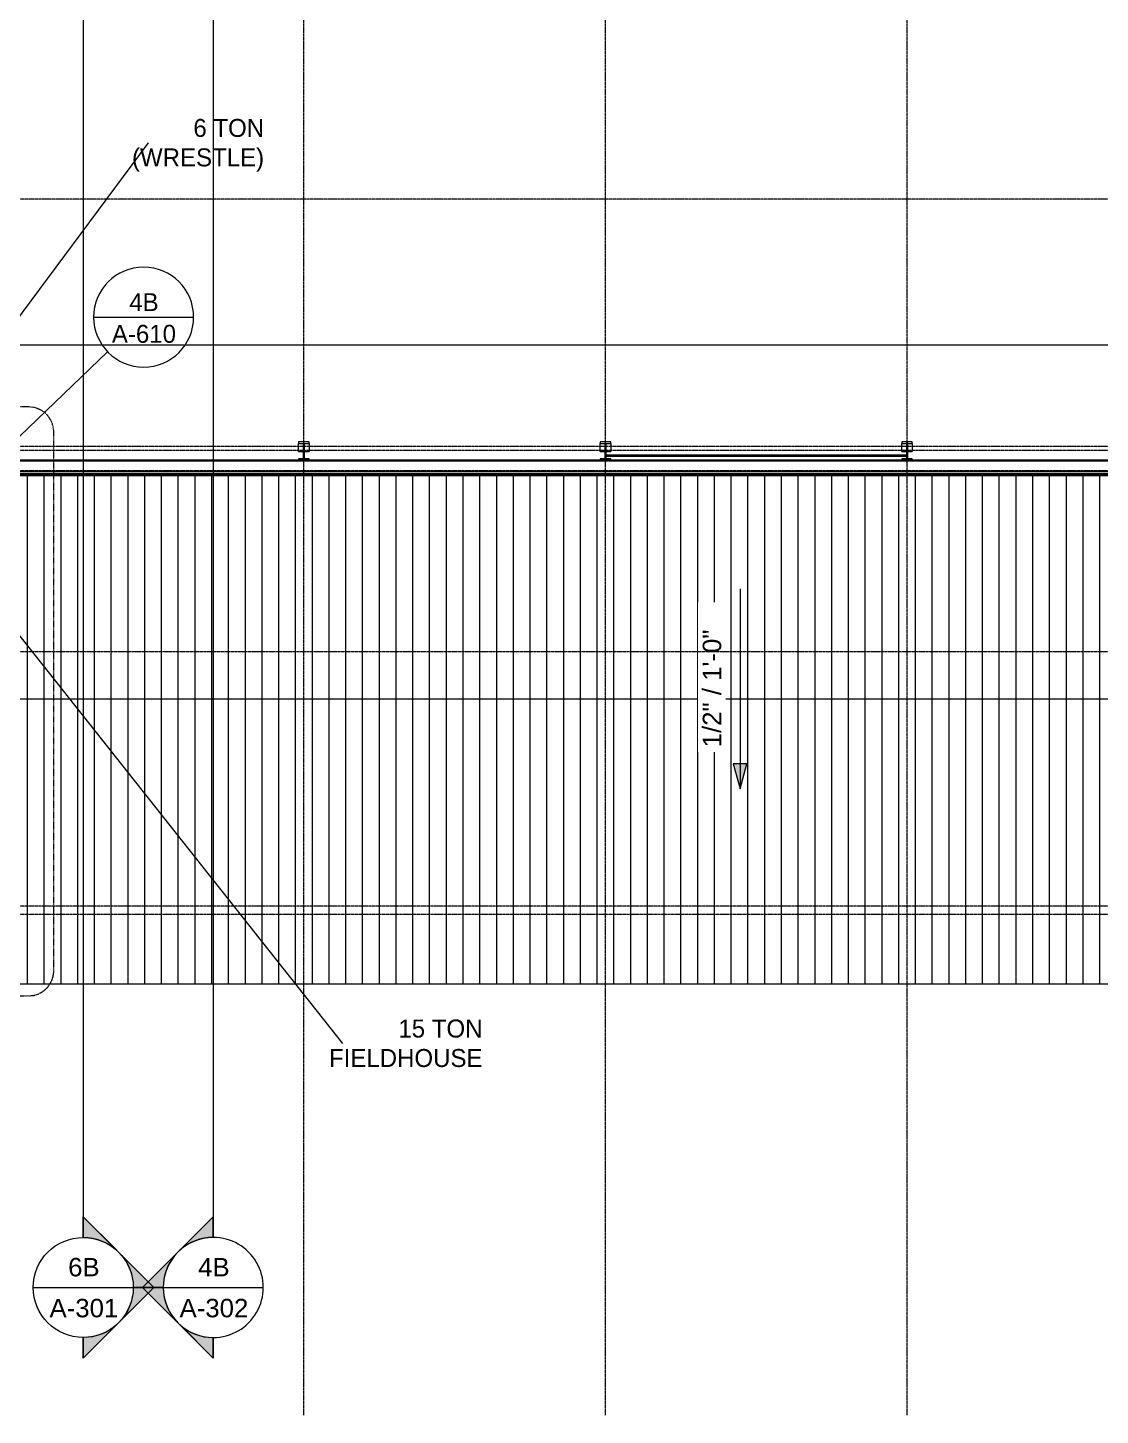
# Model space of a CAD drawing. Header units: inches. Extents: x 21290 to 29202, y -23522 to -20467.
# Drawn here: x 22821 to 23850, y -23276 to -21944 of the extents above; entities that cross this region are included whole.
import ezdxf

# ---------------------------------------------------------------- set-up
doc = ezdxf.new("R2010")
doc.units = ezdxf.units.IN
doc.header["$MEASUREMENT"] = 0
doc.linetypes.add('Dash Dot 3_16_', pattern=[0.3125, 0.1875, -0.0625, 0, -0.0625])
doc.linetypes.add('Grid Line 1_2_', pattern=[0.875, 0.5, -0.125, 0.125, -0.125])
for name, color, linetype, lineweight in [('A-ANNO-SYMB', 150, 'Continuous', 9), ('A-ROOF', 132, 'Continuous', 13), ('A-ROOF-PATT', 132, 'Continuous', 13), ('A-WALL', 113, 'Continuous', 13), ('G-ANNO-DIMS', 111, 'Continuous', 9), ('G-ANNO-SYMB', 111, 'Continuous', 9), ('M-EQPM-IDEN', 50, 'Continuous', 9), ('S-BEAM', 12, 'Continuous', 13), ('S-GRID', 1, 'Continuous', 9)]:
    doc.layers.add(name, color=color, linetype=linetype, lineweight=lineweight)
doc.styles.add('Arial_1', font='arial.ttf', dxfattribs={"height": 17.703593})
doc.styles.add('Century Gothic', font='GOTHIC.TTF', dxfattribs={"height": 17.245342})
pattern_1 = [(225, (23664.89, -22360.053), (19.00703, -19.00703), []), (225, (23664.89, -22388.853), (19.00703, -19.00703), [])]
pattern_2 = [(225, (23375.39, -22360.053), (19.00703, -19.00703), []), (225, (23375.39, -22388.853), (19.00703, -19.00703), [])]
pattern_3 = [(225, (23085.89, -22360.053), (19.00703, -19.00703), []), (225, (23085.89, -22388.853), (19.00703, -19.00703), [])]

# ---------------------------------------------------------------- blocks, each defined once
blk = doc.blocks.new('columns and girder2 - one-V7-Roof Low')
at = {"layer": 'S-BEAM', "lineweight": 9}
h = blk.add_hatch(dxfattribs=at)
h.set_pattern_fill('FP_16', color=253, style=0, pattern_type=2)
h.set_pattern_definition(pattern_1)
h.paths.add_polyline_path([(5, -1.3), (-5, -1.3), (-5, -2), (5, -2)], flags=0)
h.paths.add_polyline_path([(-5, -17), (-5, -18.5), (5, -18.5), (5, -17), (3.2, -17)], flags=0)
h.paths.add_polyline_path([(5, -1204.9), (-5, -1204.9), (-5, -1206.4), (5, -1206.4)], flags=0)
h.paths.add_polyline_path([(-5, -1224.3), (-5, -1225.8), (5, -1225.8), (5, -1224.3)], flags=0)
h = blk.add_hatch(dxfattribs=at)
h.set_pattern_fill('FP_16', color=253, style=0, pattern_type=2)
h.set_pattern_definition(pattern_1)
h.paths.add_polyline_path([(0, -5.7), (0.2, -5.6), (0, -5.7)], flags=0)
h.paths.add_polyline_path([(0.6, -2), (-0.6, -2), (-0.6, -17), (0.6, -17), (0.6, -5.7), (-0.2, -5.7), (-0.4, -5.3), (-0.2, -4.8), (0, -4.7), (0.6, -4.7), (0.6, -4)], flags=0)
h.paths.add_polyline_path([(-0.6, -1206.4), (-0.6, -1224.3), (0.6, -1224.3), (0.6, -1222.3), (0, -1222.2), (-0.3, -1222), (-0.4, -1221.7), (-0.2, -1221.4), (0, -1221.3), (0.6, -1221.3), (0.6, -1206.4)], flags=0)
at = {"layer": 'S-BEAM', "color": 7}
for p, q in [((-5, -1.3), (-5, -2)), ((-5, -2), (5, -2)), ((0.6, -2), (-0.6, -2)), ((-0.6, -2), (-0.6, -17)), ((0.6, -4.7), (0.6, -2)), ((0.6, -17), (0.6, -5.7)), ((5, -2), (5, -1.3)), ((5, -17), (-5, -17)), ((-5, -17), (-5, -18.5)), ((-5, -18.5), (5, -18.5)), ((-0.6, -17), (0.6, -17)), ((5, -18.5), (5, -17)), ((5, -1204.9), (-5, -1204.9)), ((-5, -1204.9), (-5, -1206.4)), ((-5, -1206.4), (5, -1206.4)), ((0.6, -1206.4), (-0.6, -1206.4)), ((-0.6, -1206.4), (-0.6, -1224.3)), ((0.6, -1221.3), (0.6, -1206.4)), ((5, -1206.4), (5, -1204.9)), ((5, -1224.3), (-5, -1224.3)), ((-5, -1224.3), (-5, -1225.8)), ((-0.6, -1224.3), (0.6, -1224.3)), ((0.6, -1224.3), (0.6, -1222.3)), ((5, -1225.8), (5, -1224.3))]:
    blk.add_line(p, q, dxfattribs=at)
at = {"layer": 'S-BEAM', "color": 43, "lineweight": 9}
for p, q in [((-5, -17), (-5, -9.2)), ((-0.6, -9.2), (-5, -9.2)), ((5, -9.2), (0.6, -9.2)), ((5, -9.2), (5, -17)), ((-5, -1213.3), (-5, -1206.4)), ((5, -1206.4), (5, -1213.3)), ((-5, -1213.3), (-0.6, -1213.3)), ((0.6, -1213.3), (5, -1213.3))]:
    blk.add_line(p, q, dxfattribs=at)
blk = doc.blocks.new('columns and girder2 - one-V8-Roof Low')
at = {"layer": 'S-BEAM', "lineweight": 9}
h = blk.add_hatch(dxfattribs=at)
h.set_pattern_fill('FP_17', color=253, style=0, pattern_type=2)
h.set_pattern_definition(pattern_2)
h.paths.add_polyline_path([(5, -1.3), (-5, -1.3), (-5, -2), (5, -2)], flags=0)
h.paths.add_polyline_path([(5, -17), (-5, -17), (-5, -18.5), (5, -18.5)], flags=0)
h.paths.add_polyline_path([(5, -1204.9), (-5, -1204.9), (-5, -1206.4), (5, -1206.4)], flags=0)
h.paths.add_polyline_path([(-5, -1224.3), (-5, -1225.8), (5, -1225.8), (5, -1224.3)], flags=0)
h = blk.add_hatch(dxfattribs=at)
h.set_pattern_fill('FP_17', color=253, style=0, pattern_type=2)
h.set_pattern_definition(pattern_2)
h.paths.add_polyline_path([(0.6, -2), (-0.6, -2), (-0.6, -4.7), (0.1, -4.8), (0.3, -4.9), (0.4, -5.3), (0.3, -5.6), (-0.1, -5.7), (-0.6, -5.7), (-0.6, -17), (0.6, -17), (0.6, -4)], flags=0)
h.paths.add_polyline_path([(-0.6, -1206.4), (-0.6, -1221.3), (-0.3, -1221.3), (0, -1221.5), (0.1, -1221.8), (-0.1, -1222.1), (-0.3, -1222.3), (-0.6, -1222.3), (-0.6, -1224.3), (0.6, -1224.3), (0.6, -1206.4)], flags=0)
at = {"layer": 'S-BEAM', "color": 7}
for p, q in [((-5, -1.3), (-5, -2)), ((-5, -2), (5, -2)), ((0.6, -2), (-0.6, -2)), ((-0.6, -2), (-0.6, -4.7)), ((-0.6, -5.7), (-0.6, -17)), ((0.6, -17), (0.6, -2)), ((5, -2), (5, -1.3)), ((5, -17), (-5, -17)), ((-5, -17), (-5, -18.5)), ((-5, -18.5), (5, -18.5)), ((-0.6, -17), (0.6, -17)), ((5, -18.5), (5, -17)), ((5, -1204.9), (-5, -1204.9)), ((-5, -1204.9), (-5, -1206.4)), ((-5, -1206.4), (5, -1206.4)), ((0.6, -1206.4), (-0.6, -1206.4)), ((-0.6, -1206.4), (-0.6, -1221.3)), ((0.6, -1224.3), (0.6, -1206.4)), ((5, -1206.4), (5, -1204.9)), ((5, -1224.3), (-5, -1224.3)), ((-5, -1224.3), (-5, -1225.8)), ((-0.6, -1222.3), (-0.6, -1224.3)), ((-0.6, -1224.3), (0.6, -1224.3)), ((5, -1225.8), (5, -1224.3))]:
    blk.add_line(p, q, dxfattribs=at)
at = {"layer": 'S-BEAM', "color": 43, "lineweight": 9}
for p, q in [((-5, -17), (-5, -9.2)), ((-0.6, -9.2), (-5, -9.2)), ((5, -9.2), (0.6, -9.2)), ((5, -9.2), (5, -17)), ((-5, -1213.3), (-5, -1206.4)), ((5, -1206.4), (5, -1213.3)), ((-5, -1213.3), (-0.6, -1213.3)), ((0.6, -1213.3), (5, -1213.3))]:
    blk.add_line(p, q, dxfattribs=at)
blk = doc.blocks.new('columns and girder2 - one-V9-Roof Low')
at = {"layer": 'S-BEAM', "lineweight": 9}
h = blk.add_hatch(dxfattribs=at)
h.set_pattern_fill('FP_18', color=253, style=0, pattern_type=2)
h.set_pattern_definition(pattern_3)
h.paths.add_polyline_path([(0, -1.3), (-5, -1.3), (-5, -2), (5, -2), (5, -1.3)], flags=0)
h.paths.add_polyline_path([(5, -17), (-5, -17), (-5, -18.5), (5, -18.5)], flags=0)
h.paths.add_polyline_path([(-5, -1204.9), (-5, -1206.4), (5, -1206.4), (5, -1204.9)], flags=0)
h.paths.add_polyline_path([(-5, -1224.3), (-5, -1225.8), (5, -1225.8), (5, -1224.3)], flags=0)
h = blk.add_hatch(dxfattribs=at)
h.set_pattern_fill('FP_18', color=253, style=0, pattern_type=2)
h.set_pattern_definition(pattern_3)
h.paths.add_polyline_path([(-0.6, -2), (-0.6, -17), (0.6, -17), (0.6, -2)], flags=0)
h.paths.add_polyline_path([(0.6, -1206.4), (-0.6, -1206.4), (-0.6, -1224.3), (0.6, -1224.3)], flags=0)
at = {"layer": 'S-BEAM', "color": 7}
for p, q in [((-5, -1.3), (-5, -2)), ((-5, -2), (5, -2)), ((0.6, -2), (-0.6, -2)), ((-0.6, -2), (-0.6, -17)), ((0.6, -17), (0.6, -2)), ((5, -2), (5, -1.3)), ((5, -17), (-5, -17)), ((-5, -17), (-5, -18.5)), ((-5, -18.5), (5, -18.5)), ((-0.6, -17), (0.6, -17)), ((5, -18.5), (5, -17)), ((5, -1204.9), (-5, -1204.9)), ((-5, -1204.9), (-5, -1206.4)), ((-5, -1206.4), (5, -1206.4)), ((0.6, -1206.4), (-0.6, -1206.4)), ((-0.6, -1206.4), (-0.6, -1224.3)), ((0.6, -1224.3), (0.6, -1206.4)), ((5, -1206.4), (5, -1204.9)), ((5, -1224.3), (-5, -1224.3)), ((-5, -1224.3), (-5, -1225.8)), ((-0.6, -1224.3), (0.6, -1224.3)), ((5, -1225.8), (5, -1224.3))]:
    blk.add_line(p, q, dxfattribs=at)
at = {"layer": 'S-BEAM', "color": 43, "lineweight": 9}
for p, q in [((-5, -17), (-5, -9.2)), ((-0.6, -9.2), (-5, -9.2)), ((5, -9.2), (0.6, -9.2)), ((5, -9.2), (5, -17)), ((-5, -1213.3), (-5, -1206.4)), ((5, -1206.4), (5, -1213.3)), ((-5, -1213.3), (-0.6, -1213.3)), ((0.6, -1213.3), (5, -1213.3))]:
    blk.add_line(p, q, dxfattribs=at)
blk = doc.blocks.new('Girt_Z - 10_D-1732176-Roof Low')
at = {"layer": 'S-BEAM', "color": 43, "lineweight": 9}
for p, q in [((26272.9, -22360.1), (22791.4, -22360.1)), ((26272.9, -22360.2), (22791.4, -22360.2)), ((26263.4, -22359.6), (22799.4, -22359.6))]:
    blk.add_line(p, q, dxfattribs=at)
blk = doc.blocks.new('Round Bar - 1_-1257056-Roof Low')
at = {"layer": 'S-BEAM', "color": 43, "lineweight": 9}
for p, q in [((24678.6, -22354.3), (24533.4, -22354.3)), ((24533.4, -22355.3), (24678.6, -22355.3))]:
    blk.add_line(p, q, dxfattribs=at)
for start_param, end_param in [(0, 3.141593), (3.141593, 6.283185)]:
    blk.add_ellipse((24533.4, -22354.8), major_axis=(0, 0.5), ratio=0.73532, start_param=start_param, end_param=end_param, dxfattribs=at)
blk = doc.blocks.new('Round Bar - 1_-1257174-Roof Low')
at = {"layer": 'S-BEAM', "color": 43, "lineweight": 9}
for p, q in [((24822.9, -22354.3), (24677.6, -22354.3)), ((24677.7, -22355.3), (24822.9, -22355.3))]:
    blk.add_line(p, q, dxfattribs=at)
for start_param, end_param in [(0, 3.141593), (3.141593, 6.283185)]:
    blk.add_ellipse((24822.9, -22354.8), major_axis=(0, 0.5), ratio=0.73532, start_param=start_param, end_param=end_param, dxfattribs=at)
blk = doc.blocks.new('Section - Section Head - Filled-1526-Roof Low')
at = {"layer": 'G-ANNO-SYMB'}
h = blk.add_hatch(color=256, dxfattribs=at)
edge = h.paths.add_edge_path(flags=0)
edge.add_line((-0.4268, 0.1768), (-0.25, 0.3536))
edge.add_line((-0.25, 0.3536), (-0.25, 0.25))
edge.add_arc((-0.25, 0), 0.25, 90, 135)
h = blk.add_hatch(color=256, dxfattribs=at)
edge = h.paths.add_edge_path(flags=0)
edge.add_arc((-0.25, 0), 0.25, 45, 90)
edge.add_line((-0.25, 0.25), (-0.25, 0.3536))
edge.add_line((-0.25, 0.3536), (-0.0732, 0.1768))
h = blk.add_hatch(color=256, dxfattribs=at)
edge = h.paths.add_edge_path(flags=0)
edge.add_arc((-0.25, 0), 0.2503, 137.9216, 180)
edge.add_line((-0.5003, 0), (-0.6036, 0))
edge.add_line((-0.6036, 0), (-0.4358, 0.1678))
h = blk.add_hatch(color=256, dxfattribs=at)
edge = h.paths.add_edge_path(flags=0)
edge.add_line((-0.0642, 0.1678), (0.1036, 0))
edge.add_line((0.1036, 0), (0.0003, 0))
edge.add_arc((-0.25, 0), 0.2503, 0, 42.0784)
for p, q in [((-0.25, 0.3536), (-0.6036, 0)), ((-0.25, 0.3536), (-0.4268, 0.1768)), ((-0.25, 0.3536), (0.1036, 0)), ((-0.25, 0.25), (-0.25, 0.3536)), ((-0.0732, 0.1768), (-0.25, 0.3536)), ((-0.25, 0.3536), (-0.25, 0.25)), ((-0.4358, 0.1678), (-0.6036, 0)), ((0.1036, 0), (-0.0642, 0.1678)), ((-0.6036, 0), (-0.5003, 0)), ((0.0003, 0), (0.1036, 0)), ((-0.5, 0), (-0.6036, 0)), ((0, 0), (0.1036, 0))]:
    blk.add_line(p, q, dxfattribs=at)
for radius, start, end in [(0.25, 360, 180), (0.25, 90, 135), (0.25, 45, 90), (0.2503, 137.9216, 180), (0.2503, 0, 42.0784), (0.25, 180, 360)]:
    blk.add_arc((-0.25, 0), radius, start, end, dxfattribs=at)
blk = doc.blocks.new('Floor Plan - Callout Head-19020-Roof Low')
at = {"layer": 'A-ANNO-SYMB'}
blk.add_line((-0.25, 0), (0.25, 0), dxfattribs=at)
for start, end in [(360, 180), (180, 360)]:
    blk.add_arc((0, 0), 0.25, start, end, dxfattribs=at)

msp = doc.modelspace()

# ---------------------------------------------------------------- hatches: boundary and pattern name
at = {"layer": 'A-ROOF-PATT', "lineweight": 9}
h = msp.add_hatch(dxfattribs=at)
h.set_pattern_fill('FP_2', color=43, style=0, pattern_type=2)
h.set_pattern_definition([(90, (0.298, -40.069), (-16.082, 1e-15), [])])
h.paths.add_polyline_path([(24258.3042, -22885.6153), (24267.8902, -22885.6153), (24267.8902, -22861.6153), (25956.8902, -22861.6153), (25956.8902, -22885.6153), (26294.3902, -22885.6153), (26294.3902, -22799.1778), (26272.6402, -22799.1778), (26272.6402, -22798.6153), (25684.0777, -22798.6153), (25684.0777, -22446.6778), (25686.8902, -22446.6778), (25686.8902, -22795.8028), (26271.8902, -22795.8028), (26271.8902, -22795.3028), (25694.8902, -22795.2777), (25694.8902, -22791.8404), (25694.2685, -22791.915), (25694.1572, -22792.4578), (25693.3468, -22793.5342), (25692.4491, -22794.0922), (25691.3902, -22794.3028), (25690.2352, -22794.0698), (25689.1588, -22793.2594), (25688.6186, -22792.4509), (25688.4972, -22791.8404), (25687.3902, -22791.8242), (25687.4153, -22455.094), (25687.4996, -22455.094), (25687.5777, -22454.9516), (25688.0362, -22454.9356), (25688.0362, -22455.0933), (25694.7454, -22455.0933), (25694.7454, -22454.9357), (25695.2809, -22454.9544), (25695.3651, -22455.094), (25695.3902, -22455.0968), (25695.3902, -22787.3028), (26271.8902, -22787.3028), (26271.8902, -22372.9278), (26272.6402, -22372.9278), (26272.6402, -22372.8028), (22811.1402, -22372.8028), (22811.1402, -22798.6153), (22778.1402, -22798.6153), (22778.1402, -22861.6153), (23930.3902, -22861.6153), (23930.3902, -22885.6153), (24240.7579, -22885.6153)], flags=0)
h.paths.add_polyline_path([(24132.9527, -22795.4278), (24132.9527, -22795.3028), (24137.7027, -22795.3028), (24137.7027, -22795.4278)], flags=0)
h.paths.add_polyline_path([(25691.3902, -22794.0698), (25692.5383, -22793.7996), (25693.3468, -22793.2594), (25693.9466, -22792.3617), (25694.0503, -22791.8404), (25688.7327, -22791.8533), (25688.8934, -22792.4509), (25689.4337, -22793.2594), (25690.3313, -22793.8592)], flags=0)
h.paths.add_polyline_path([(26153.3127, -22738.3028), (26129.7652, -22738.3028), (26129.7652, -22678.8028), (26217.8902, -22678.8028), (26217.8902, -22683.8028), (26218.0152, -22683.8028), (26218.0152, -22696.4278), (26217.8902, -22696.4278), (26217.8902, -22703.6778), (26218.0152, -22703.6778), (26218.0152, -22732.0528), (26217.8902, -22732.0528), (26217.8902, -22738.3028), (26158.5152, -22738.3028)], flags=0)
h.paths.add_polyline_path([(26012.3902, -22571.4467), (25955.1402, -22571.4278), (25955.1402, -22567.2592), (25935.2652, -22567.2592), (25935.2652, -22513.2592), (25955.1402, -22513.2592), (25955.1402, -22509.0717), (26012.3902, -22509.0717), (26012.3902, -22512.4487), (26022.5152, -22512.4487), (26022.5152, -22516.4487), (26012.3902, -22516.4487), (26012.3902, -22518.2592), (26029.1402, -22518.2592), (26029.1402, -22536.2592), (26012.3902, -22536.2592)], flags=0)
h.paths.add_polyline_path([(26199.7652, -22571.4278), (26154.5152, -22571.4278), (26154.5152, -22455.5528), (26158.8902, -22455.5528), (26158.8902, -22455.4278), (26170.7652, -22455.4278), (26170.7652, -22455.5528), (26179.5152, -22455.5528), (26179.5152, -22455.4278), (26211.2652, -22455.4278), (26211.2652, -22455.5528), (26217.8902, -22455.5528), (26217.8902, -22571.4278), (26200.0887, -22571.4278)], flags=0)
h.paths.add_polyline_path([(25753.2652, -22571.4278), (25746.8902, -22571.4278), (25746.8902, -22455.5528), (25751.2652, -22455.5528), (25751.2652, -22455.4278), (25763.1402, -22455.4278), (25763.1402, -22455.5528), (25771.8902, -22455.5528), (25771.8902, -22455.4278), (25803.6402, -22455.4278), (25803.6402, -22455.5528), (25810.2652, -22455.5528), (25810.2652, -22571.4278), (25787.0075, -22571.4278)], flags=0)
at = {"layer": 'G-ANNO-DIMS'}
msp.add_hatch(color=256, dxfattribs=at).paths.add_polyline_path([(23504.5375, -22674.6888), (23510.9683, -22650.6888), (23498.1067, -22650.6888)], flags=0)

# ---------------------------------------------------------------- linework, layer by layer
at = {"layer": 'A-ANNO-SYMB'}
msp.add_line((22813.2372, -22336.1415), (22897.5136, -22255.1766), dxfattribs=at)
at = {"layer": 'A-ANNO-SYMB', "linetype": 'Dash Dot 3_16_'}
for p, q in [((22821.8332, -22308.1477), (21950.3882, -22308.1477)), ((22845.8332, -22849.2232), (22845.8332, -22332.1477)), ((21950.3882, -22873.2232), (22821.8332, -22873.2232))]:
    msp.add_line(p, q, dxfattribs=at)
for centre, start, end in [((22821.8332, -22332.1477), 0, 90), ((22821.8332, -22849.2232), 270, 0)]:
    msp.add_arc(centre, 24, start, end, dxfattribs=at)
at = {"layer": 'A-ROOF', "color": 43, "lineweight": 9}
msp.add_line((22778.1402, -22861.6153), (23930.3902, -22861.6153), dxfattribs=at)
at = {"layer": 'A-WALL', "color": 43, "lineweight": 9}
for p, q in [((22795.6901, -22358.8028), (26267.0904, -22358.8028)), ((26273.3915, -22372.8028), (22786.3892, -22372.8028))]:
    msp.add_line(p, q, dxfattribs=at)
at = {"layer": 'A-WALL', "color": 7}
for p, q in [((26272.5777, -22370.3028), (22781.4527, -22370.3028)), ((22781.4527, -22371.8776), (26272.5777, -22371.8776))]:
    msp.add_line(p, q, dxfattribs=at)
at = {"layer": 'G-ANNO-DIMS'}
for p, q in [((23504.5375, -22482.6888), (23504.5375, -22674.6888)), ((23510.9683, -22650.6888), (23498.1067, -22650.6888)), ((23498.1067, -22650.6888), (23504.5375, -22674.6888)), ((23504.5375, -22674.6888), (23510.9683, -22650.6888))]:
    msp.add_line(p, q, dxfattribs=at)
at = {"layer": 'G-ANNO-SYMB'}
for p, q in [((22874.1556, -20822.3201), (22874.1556, -23105.1016)), ((22998.9634, -20822.3201), (22998.9634, -23105.1016)), ((26513.6151, -22248.8331), (21679.2435, -22248.8331)), ((26435.1614, -22374.357), (21735.7311, -22374.357)), ((26603.8237, -22588.6303), (21735.7311, -22588.6303)), ((22826.1556, -23153.1016), (22922.1556, -23153.1016)), ((22950.9634, -23153.1016), (23046.9634, -23153.1016))]:
    msp.add_line(p, q, dxfattribs=at)
at = {"layer": 'M-EQPM-IDEN', "color": 153}
for p, q in [((22667.5152, -22417.0528), (22936.6948, -22054.6806)), ((22796.3902, -22506.7403), (23122.9131, -22918.964))]:
    msp.add_line(p, q, dxfattribs=at)
at = {"layer": 'S-GRID', "linetype": 'Grid Line 1_2_'}
for p, q in [((23085.8902, -23275.7461), (23085.8902, -20589.4773)), ((23375.3902, -23275.7461), (23375.3902, -20589.4773)), ((23664.8902, -23275.7461), (23664.8902, -20589.4773)), ((23085.8902, -23275.7461), (23085.8902, -20724.9518)), ((23375.3902, -23275.7461), (23375.3902, -20724.9518)), ((23664.8902, -23275.7461), (23664.8902, -20724.9518)), ((26557.3237, -22108.8028), (21423.737, -22108.8028)), ((26557.3237, -22108.8028), (21423.737, -22108.8028)), ((26557.3237, -22350.0528), (21423.737, -22350.0528)), ((26557.3237, -22346.0528), (21519.737, -22346.0528)), ((26557.3237, -22359.5528), (21423.737, -22359.5528)), ((26557.3237, -22359.5528), (21423.737, -22359.5528)), ((26557.3237, -22369.5528), (21423.737, -22369.5528)), ((26557.3237, -22543.0528), (21423.737, -22543.0528)), ((26557.3237, -22787.3028), (21423.737, -22787.3028)), ((26557.3237, -22787.3028), (21423.737, -22787.3028)), ((26557.3237, -22795.3028), (21423.737, -22795.3028)), ((26557.3237, -22795.3028), (21564.7621, -22795.3028))]:
    msp.add_line(p, q, dxfattribs=at)

# ---------------------------------------------------------------- block references
at = {"layer": 'A-ANNO-SYMB', "xscale": 191.9999999999999, "yscale": 191.9999999999999, "zscale": 191.9999999999999}
msp.add_blockref('Floor Plan - Callout Head-19020-Roof Low', (22932.128, -22221.9223), dxfattribs=at)
at = {"layer": 'G-ANNO-SYMB', "extrusion": (0, 0, -1), "xscale": 191.9999999999999, "yscale": 191.9999999999999, "zscale": 191.9999999999999, "rotation": 90.00000000000053}
msp.add_blockref('Section - Section Head - Filled-1526-Roof Low', (-22874.1556, -23105.1016), dxfattribs=at)
at = {"layer": 'G-ANNO-SYMB', "xscale": 191.9999999999999, "yscale": 191.9999999999999, "zscale": 191.9999999999999, "rotation": 89.99999999999947}
msp.add_blockref('Section - Section Head - Filled-1526-Roof Low', (22998.9634, -23105.1016), dxfattribs=at)
at = {"layer": 'S-BEAM', "color": 43, "lineweight": 9, "rotation": 180}
for name, p in [('columns and girder2 - one-V9-Roof Low', (23085.8902, -22360.0528)), ('columns and girder2 - one-V8-Roof Low', (23375.3902, -22360.0528)), ('columns and girder2 - one-V7-Roof Low', (23664.8902, -22360.0528))]:
    msp.add_blockref(name, p, dxfattribs=at)
at = {"layer": 'S-BEAM', "color": 43, "lineweight": 9}
for name, p in [('Round Bar - 1_-1257056-Roof Low', (-1158, 0)), ('Round Bar - 1_-1257174-Roof Low', (-1158, 0)), ('Girt_Z - 10_D-1732176-Roof Low', (0, 0))]:
    msp.add_blockref(name, p, dxfattribs=at)

# ---------------------------------------------------------------- texts
at = {"layer": 'A-ANNO-SYMB', "char_height": 17.24534, "attachment_point": 2, "line_spacing_factor": 0.984117, "style": 'Century Gothic'}
for s, insert, width in [('4B', (22932.4048, -22198.9409), 31.968), ('A-610', (22932.4048, -22229.3255), 77.76)]:
    msp.add_mtext(s, dxfattribs=dict(at, insert=insert, width=width))
at = {"layer": 'G-ANNO-SYMB', "char_height": 17.70359, "attachment_point": 2, "line_spacing_factor": 0.938532, "style": 'Arial_1'}
for s, insert, width in [('6B', (22874.7703, -23124.7634), 36.072), ('4B', (22999.5781, -23124.7634), 36.072), ('A-301', (22874.7703, -23164.0358), 78.624), ('A-302', (22999.5781, -23164.0358), 78.624)]:
    msp.add_mtext(s, dxfattribs=dict(at, insert=insert, width=width))
at = {"layer": 'M-EQPM-IDEN', "char_height": 17.24534, "attachment_point": 3, "line_spacing_factor": 0.984117, "style": 'Century Gothic'}
for s, insert, width in [('6 TON\\P(WRESTLE)', (23047.7548, -22031.7209), 133.272), ('15 TON\\PFIELDHOUSE', (23257.3731, -22896.0043), 161.352)]:
    msp.add_mtext(s, dxfattribs=dict(at, insert=insert, width=width))

# ---------------------------------------------------------------- next in the draw order: texts
at = {"layer": 'G-ANNO-DIMS', "insert": (23468.7416, -22634.7588), "char_height": 17.703593, "width": 134.568, "attachment_point": 1, "rotation": 90, "line_spacing_factor": 0.938532, "style": 'Arial_1', "bg_fill": 3, "box_fill_scale": 1.25, "bg_fill_color": 0, "bg_fill_transparency": 0}
msp.add_mtext('1/2" / 1\'-0"', dxfattribs=at)

# ---------------------------------------------------------------- next in the draw order: linework, layer by layer
at = {"layer": 'S-GRID', "linetype": 'Grid Line 1_2_'}
msp.add_line((26557.3237, -22543.0528), (21423.737, -22543.0528), dxfattribs=at)

doc.saveas('drawing.dxf')
